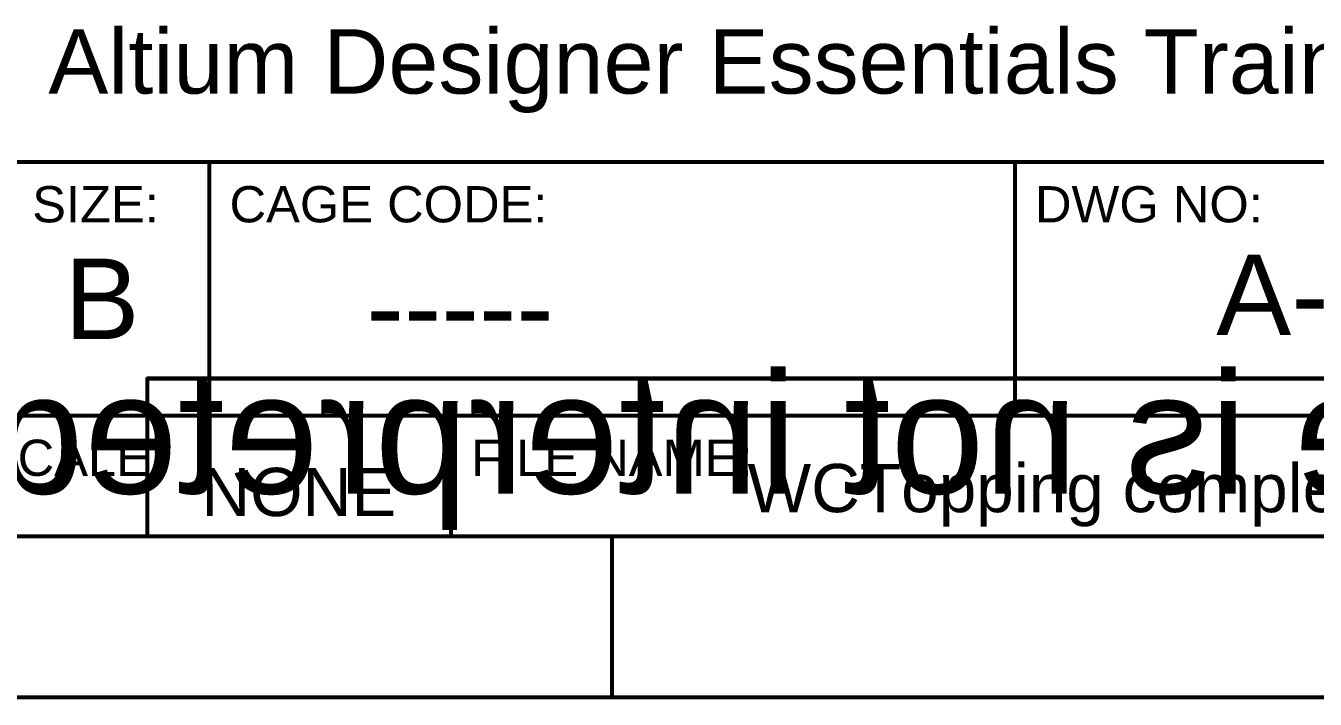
# Model space of a CAD drawing. Header units: inches. Extents: x -5.3 to 9.8, y -3.2 to 6.3.
# Drawn here: x 6.522 to 8.123, y -3.203 to -2.366 of the extents above; entities that cross this region are included whole.
import ezdxf

# ---------------------------------------------------------------- set-up
doc = ezdxf.new("R2010")
doc.units = ezdxf.units.IN
doc.header["$MEASUREMENT"] = 0
doc.layers.add('21_TITLE_BLOCK', color=56, linetype='Continuous')
doc.layers.add('22_TITLE_BLOCK_MIRRORED', color=56, linetype='Continuous')
doc.styles.add('Arial', font='', dxfattribs={"height": 0.2})
doc.styles.get('Arial').set_extended_font_data('Arial')

msp = doc.modelspace()

# ---------------------------------------------------------------- linework, layer by layer
at = {"layer": '21_TITLE_BLOCK', "const_width": 0.005}
for points in [[(6.445, -2.535), (9.55, -2.535)], [(6.75, -2.85), (6.75, -2.535)], [(7.75, -2.85), (7.75, -2.535)], [(6.445, -2.85), (9.55, -2.85)], [(7.05, -3), (7.05, -2.85)], [(-5.05, -3), (9.55, -3)], [(5.05, -3), (9.55, -3)], [(7.25, -3.2), (7.25, -3)], [(-5.25, -3.2), (9.75, -3.2)]]:
    msp.add_lwpolyline(points, dxfattribs=at)
at = {"layer": '21_TITLE_BLOCK', "const_width": 0.0025}
for points in [[(6.7487, -2.535, 1), (6.7512, -2.535, 1)], [(7.7487, -2.535, 1), (7.7512, -2.535, 1)], [(6.7487, -2.85, 1), (6.7512, -2.85, 1)], [(7.0487, -2.85, 1), (7.0512, -2.85, 1)], [(7.7487, -2.85, 1), (7.7512, -2.85, 1)], [(7.0487, -3, 1), (7.0512, -3, 1)], [(7.2487, -3, 1), (7.2512, -3, 1)], [(7.2487, -3.2, 1), (7.2512, -3.2, 1)]]:
    msp.add_lwpolyline(points, format="xyb", close=True, dxfattribs=at)
at = {"layer": '22_TITLE_BLOCK_MIRRORED', "const_width": 0.005}
for points in [[(6.673, -3), (6.673, -2.804)], [(6.673, -2.804), (9.55, -2.804)], [(-5.05, -3), (9.55, -3)], [(6.673, -3), (9.55, -3)], [(7.25, -3.2), (7.25, -3)], [(-5.25, -3.2), (9.75, -3.2)]]:
    msp.add_lwpolyline(points, dxfattribs=at)
at = {"layer": '22_TITLE_BLOCK_MIRRORED', "const_width": 0.0025}
for points in [[(6.6717, -2.804, 1), (6.6742, -2.804, 1)], [(6.6717, -2.804, 1), (6.6742, -2.804, 1)], [(6.6717, -3, 1), (6.6742, -3, 1)], [(6.6717, -3, 1), (6.6742, -3, 1)], [(7.2487, -3, 1), (7.2512, -3, 1)], [(7.2487, -3.2, 1), (7.2512, -3.2, 1)]]:
    msp.add_lwpolyline(points, format="xyb", close=True, dxfattribs=at)

# ---------------------------------------------------------------- texts
at = {"layer": '21_TITLE_BLOCK', "style": 'Arial'}
for s, height, p in [('Altium Designer Essentials Training Course - A365', 0.08, (6.55, -2.45)), ('SIZE:', 0.045, (6.53, -2.61)), ('CAGE CODE:', 0.045, (6.775, -2.61)), ('DWG NO:', 0.045, (7.775, -2.61)), ('B', 0.1, (6.57, -2.755)), ('A-ET-A365-001', 0.1, (8, -2.75)), ('-----', 0.1, (6.945, -2.765)), ('SCALE:', 0.045, (6.47, -2.925)), ('FILE NAME:', 0.045, (7.075, -2.9251)), ('WCTopping completed.PcbDoc', 0.06, (7.418, -2.9701))]:
    msp.add_text(s, height=height, dxfattribs=at).set_placement(p)
msp.add_text('NONE', height=0.06, rotation=360, dxfattribs=at).set_placement((6.74, -2.975))
at = {"layer": '22_TITLE_BLOCK_MIRRORED', "style": 'Arial', "text_generation_flag": 2}
msp.add_text('Printout_Name is not interpreted until output', height=0.15, rotation=360, dxfattribs=at).set_placement((9.494, -2.947))

doc.saveas('drawing.dxf')
